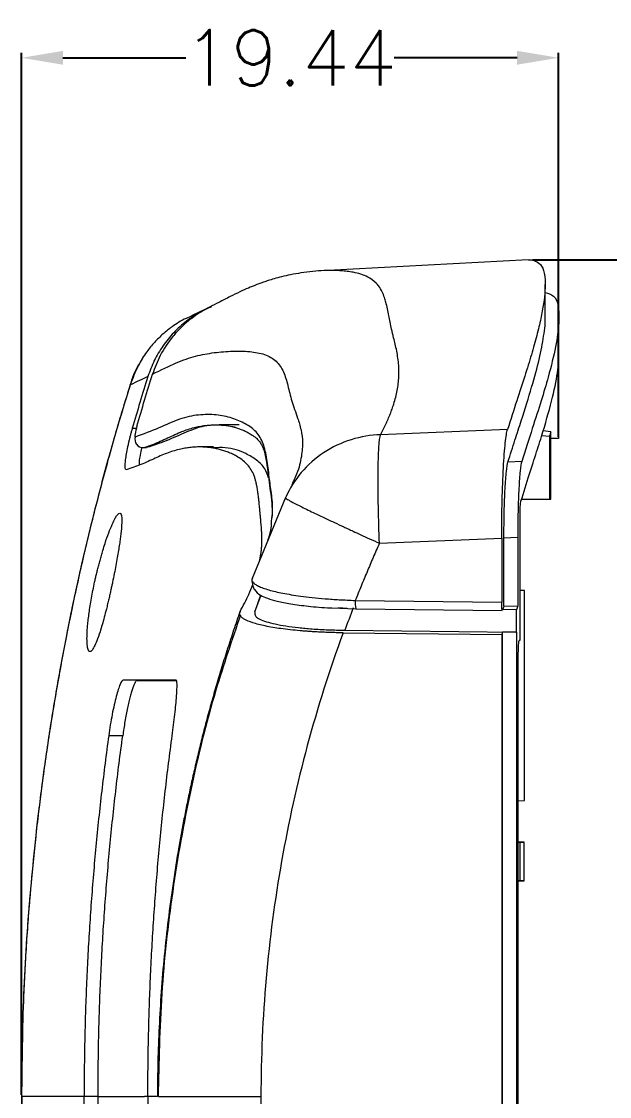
# Model space of a CAD drawing. Header units: inches. Extents: x 2021 to 3023, y 1089 to 1338.
# Drawn here: x 2209.61 to 2230.89, y 1238.54 to 1277.42 of the extents above; entities that cross this region are included whole.
import ezdxf

# ---------------------------------------------------------------- set-up
doc = ezdxf.new("R2010")
doc.units = ezdxf.units.IN
doc.styles.get("Standard").update_dxf_attribs({"font": 'txt', "bigfont": 'gbcbig.shx'})
doc.dimstyles.new('2', dxfattribs={"dimtxt": 2, "dimasz": 1.5, "dimexe": 0.18, "dimexo": 0.0625, "dimgap": 0.1, "dimtad": 0, "dimzin": 9, "dimdsep": 46, "dimtxsty": 'Standard', "dimcen": 0.5, "dimclrd": 3, "dimclre": 3, "dimadec": 0, "dimazin": 2, "dimtfac": 1, "dimtofl": 0, "dimtmove": 0, "dimatfit": 3, "dimfxl": 1, "dimtolj": 1, "dimtzin": 0, "dimarcsym": 0})

# ---------------------------------------------------------------- blocks, each defined once
blk = doc.blocks.new('*D107')
at = {"color": 3, "lineweight": -2}
for p, q in [((2228.104, 1268.799), (2235.03, 1268.799)), ((2234.85, 1267.299), (2234.85, 1242.472)), ((2234.85, 1209.779), (2234.85, 1234.606)), ((2228.017, 1208.279), (2235.03, 1208.279))]:
    blk.add_line(p, q, dxfattribs=at)
at = {"color": 3}
for points in [[(2234.6, 1267.299), (2235.1, 1267.299), (2234.85, 1268.799)], [(2234.6, 1209.779), (2235.1, 1209.779), (2234.85, 1208.279)]]:
    blk.add_solid(points, dxfattribs=at)
at = {"layer": 'Defpoints', "color": 0}
for p in [(2228.042, 1268.799), (2234.85, 1268.799), (2227.954, 1208.279)]:
    blk.add_point(p, dxfattribs=at)
at = {"color": 0, "insert": (2234.85, 1238.539), "char_height": 2, "attachment_point": 5, "rotation": 90}
blk.add_mtext('\\A1;60.52', dxfattribs=at)
blk = doc.blocks.new('*D113')
at = {"color": 3, "lineweight": -2}
for p, q in [((2209.613, 1238.598), (2209.613, 1276.284)), ((2211.113, 1276.104), (2215.566, 1276.104)), ((2227.552, 1276.104), (2223.099, 1276.104)), ((2229.052, 1262.398), (2229.052, 1276.284))]:
    blk.add_line(p, q, dxfattribs=at)
at = {"color": 3}
for points in [[(2211.113, 1276.354), (2211.113, 1275.854), (2209.613, 1276.104)], [(2227.552, 1276.354), (2227.552, 1275.854), (2229.052, 1276.104)]]:
    blk.add_solid(points, dxfattribs=at)
at = {"layer": 'Defpoints', "color": 0}
for p in [(2229.052, 1276.104), (2229.052, 1262.336), (2209.613, 1238.536)]:
    blk.add_point(p, dxfattribs=at)
at = {"color": 0, "insert": (2219.332, 1276.104), "char_height": 2, "attachment_point": 5}
blk.add_mtext('\\A1;19.44', dxfattribs=at)

msp = doc.modelspace()

# ---------------------------------------------------------------- linework, layer by layer
at = {"color": 7, "linetype": 'Continuous', "lineweight": 15}
for p, q in [((2227.954, 1268.792), (2220.716, 1268.413)), ((2228.566, 1266.716), (2228.566, 1267.91)), ((2216.247, 1266.997), (2215.792, 1266.781)), ((2229.066, 1265.404), (2229.066, 1266.713)), ((2228.999, 1264.705), (2229.052, 1264.701)), ((2229.052, 1264.701), (2229.052, 1262.336)), ((2213.543, 1264.277), (2213.482, 1264.077)), ((2213.489, 1264.084), (2213.497, 1264.091)), ((2217.486, 1262.828), (2216.762, 1262.828)), ((2227.204, 1262.66), (2222.604, 1262.47)), ((2228.77, 1262.581), (2228.492, 1262.606)), ((2228.77, 1260.136), (2228.77, 1262.581)), ((2228.442, 1262.444), (2228.728, 1262.419)), ((2228.728, 1262.419), (2228.728, 1260.136)), ((2229.052, 1262.336), (2228.77, 1262.333)), ((2213.997, 1262.003), (2214.139, 1262.003)), ((2216.564, 1262.028), (2216.063, 1262.028)), ((2213.405, 1261.204), (2213.399, 1261.208)), ((2219.424, 1260.731), (2219.417, 1260.717)), ((2219.173, 1260.204), (2217.964, 1257.273)), ((2228.728, 1260.136), (2227.706, 1260.127)), ((2227.706, 1260.126), (2228.77, 1260.136)), ((2228.77, 1260.136), (2228.728, 1260.136)), ((2227.658, 1255.036), (2227.658, 1259.482)), ((2222.569, 1258.547), (2226.993, 1258.731)), ((2226.993, 1258.731), (2226.993, 1256.416)), ((2227.073, 1256.278), (2227.073, 1258.731)), ((2227.572, 1258.752), (2227.572, 1256.273)), ((2218.272, 1256.663), (2218.047, 1256.055)), ((2227.816, 1256.836), (2227.658, 1256.837)), ((2227.816, 1253.036), (2227.816, 1256.836)), ((2221.695, 1256.477), (2226.993, 1256.416)), ((2227.073, 1256.278), (2227.572, 1256.273)), ((2220.841, 1256.207), (2221.708, 1256.179)), ((2221.708, 1256.179), (2221.709, 1256.178)), ((2221.709, 1256.178), (2227.012, 1256.118)), ((2227.526, 1256.143), (2227.027, 1256.148)), ((2227.526, 1255.329), (2227.526, 1256.143)), ((2221.251, 1255.307), (2226.993, 1255.242)), ((2221.315, 1255.4), (2227.508, 1255.329)), ((2226.993, 1255.242), (2226.993, 1221.829)), ((2227.025, 1221.742), (2227.025, 1255.329)), ((2227.508, 1255.329), (2227.025, 1255.329)), ((2227.508, 1255.329), (2227.526, 1255.329)), ((2227.526, 1255.329), (2227.526, 1221.742)), ((2227.632, 1255.036), (2227.658, 1255.036)), ((2227.593, 1222.636), (2227.593, 1254.435)), ((2213.799, 1253.586), (2213.291, 1253.594)), ((2227.816, 1249.236), (2227.816, 1253.036)), ((2213.278, 1251.586), (2212.769, 1251.586)), ((2227.593, 1249.234), (2227.816, 1249.236)), ((2227.8, 1247.736), (2227.593, 1247.737)), ((2227.593, 1247.736), (2227.658, 1247.736)), ((2227.658, 1247.736), (2227.8, 1247.736)), ((2227.658, 1246.336), (2227.658, 1247.736)), ((2227.8, 1246.336), (2227.8, 1247.736)), ((2227.593, 1246.334), (2227.8, 1246.336)), ((2227.658, 1246.336), (2227.593, 1246.335)), ((2227.8, 1246.336), (2227.658, 1246.336)), ((2212.384, 1238.536), (2211.879, 1238.536))]:
    msp.add_line(p, q, dxfattribs=at)
at = {"color": 8, "linetype": 'Continuous', "lineweight": 15}
for p, q in [((2213.622, 1262.703), (2213.771, 1262.703)), ((2214.016, 1262.004), (2214.142, 1262.004)), ((2227.717, 1261.502), (2227.221, 1261.482)), ((2227.572, 1258.752), (2227.073, 1258.731)), ((2218.268, 1256.665), (2218.053, 1256.074)), ((2209.624, 1238.536), (2209.614, 1238.536)), ((2214.187, 1238.536), (2214.063, 1238.536)), ((2214.534, 1238.536), (2214.187, 1238.536))]:
    msp.add_line(p, q, dxfattribs=at)
at = {"color": 7, "linetype": 'Continuous', "lineweight": 15, "flags": 128}
for points in [[(2214.356, 1264.662), (2214.356, 1264.662), (2214.357, 1264.662)], [(2213.543, 1264.277), (2213.544, 1264.278), (2213.554, 1264.279)]]:
    msp.add_lwpolyline(points, dxfattribs=at)
at = {"color": 8, "linetype": 'Continuous', "lineweight": 15, "flags": 128}
msp.add_lwpolyline([(2213.792, 1262.786), (2213.791, 1262.786), (2213.792, 1262.786)], dxfattribs=at)
at = {"color": 7, "linetype": 'Continuous', "lineweight": 15}
for centre, radius, start, end in [((2214.019, 1262.305), 0.301, 164.5716, 269.3686), ((2222.656, 1258.633), 3.821, 123.521, 155.9826)]:
    msp.add_arc(centre, radius, start, end, dxfattribs=at)
at = {"color": 8, "linetype": 'Continuous', "lineweight": 15}
for centre, radius, start, end in [((2218.243, 1257.191), 0.293, 159.722, 205.4943), ((2223.023, 1256.384), 1.331, 176.0252, 188.8843)]:
    msp.add_arc(centre, radius, start, end, dxfattribs=at)
at = {"color": 7, "linetype": 'Continuous', "lineweight": 15}
for points, knots in [([(2227.954, 1268.79), (2227.962, 1268.792), (2228.109, 1268.816), (2228.293, 1268.726), (2228.498, 1268.53), (2228.571, 1268.155), (2228.566, 1267.694), (2228.514, 1267.221), (2228.415, 1266.682), (2228.269, 1266.068), (2228.075, 1265.38), (2227.833, 1264.6), (2227.547, 1263.725), (2227.318, 1263.015), (2227.204, 1262.66)], [0, 0, 0, 0, 0.0066417, 0.1263517, 0.2462991, 0.3662431, 0.4452407, 0.5242389, 0.6033126, 0.682386, 0.761724, 0.8410609, 0.9205323, 1, 1, 1, 1]), ([(2220.563, 1268.405), (2220.428, 1268.398), (2220.151, 1268.381), (2219.745, 1268.328), (2219.366, 1268.262), (2219.042, 1268.189), (2218.773, 1268.116), (2218.556, 1268.051), (2218.383, 1267.993), (2218.233, 1267.94), (2218.047, 1267.869), (2217.805, 1267.77), (2217.499, 1267.632), (2217.149, 1267.461), (2216.795, 1267.278), (2216.532, 1267.143), (2216.419, 1267.085)], [0, 0, 0, 0, 0.087044, 0.179938, 0.261684, 0.332295, 0.39176, 0.439305, 0.476085, 0.506692, 0.541085, 0.614198, 0.700935, 0.801277, 0.915186, 1, 1, 1, 1]), ([(2220.716, 1268.413), (2220.698, 1268.412), (2220.664, 1268.411), (2220.613, 1268.41), (2220.58, 1268.408), (2220.564, 1268.407), (2220.563, 1268.407)], [0, 0, 0, 0, 0.352468, 0.681557, 0.9786, 1, 1, 1, 1]), ([(2228.566, 1267.611), (2228.676, 1267.581), (2228.899, 1267.52), (2229.056, 1267.175), (2229.083, 1266.547), (2228.963, 1265.681), (2228.728, 1264.714), (2228.428, 1263.714), (2228.112, 1262.733), (2227.849, 1261.912), (2227.717, 1261.502)], [0, 0, 0, 0, 0.137602, 0.280269, 0.422937, 0.566939, 0.71094, 0.807297, 0.903662, 1, 1, 1, 1]), ([(2215.797, 1266.771), (2215.72, 1266.741), (2215.461, 1266.64), (2215.106, 1266.413), (2214.728, 1266.118), (2214.42, 1265.815), (2214.11, 1265.434), (2213.792, 1264.931), (2213.639, 1264.511), (2213.554, 1264.279)], [0, 0, 0, 0, 0.071796, 0.242297, 0.363564, 0.48837, 0.615922, 0.788074, 1, 1, 1, 1]), ([(2216.489, 1267.097), (2216.359, 1267.042), (2216.038, 1266.904), (2215.576, 1266.588), (2215.111, 1266.173), (2214.72, 1265.69), (2214.399, 1265.158), (2214.259, 1264.772), (2214.189, 1264.579)], [0, 0, 0, 0, 0.1206515, 0.2974284, 0.47366, 0.65033, 0.8252617, 1, 1, 1, 1]), ([(2216.42, 1267.084), (2216.321, 1267.032), (2216.119, 1266.924), (2215.843, 1266.738), (2215.598, 1266.544), (2215.395, 1266.358), (2215.231, 1266.187), (2214.956, 1265.869), (2214.622, 1265.379), (2214.441, 1264.891), (2214.356, 1264.662)], [0, 0, 0, 0, 0.102844, 0.209843, 0.30555, 0.389709, 0.462236, 0.523161, 0.775937, 1, 1, 1, 1]), ([(2215.865, 1266.799), (2215.837, 1266.79), (2215.791, 1266.777), (2215.749, 1266.753), (2215.733, 1266.745)], [0, 0, 0, 0, 0.6195697, 1, 1, 1, 1]), ([(2227.218, 1261.482), (2227.304, 1261.751), (2227.477, 1262.29), (2227.779, 1263.221), (2228.094, 1264.218), (2228.368, 1265.229), (2228.521, 1266.047), (2228.584, 1266.551), (2228.566, 1266.713), (2228.566, 1266.715)], [0, 0, 0, 0, 0.09978, 0.199563, 0.399396, 0.59897, 0.798547, 0.998575, 1, 1, 1, 1]), ([(2213.983, 1265.203), (2213.936, 1265.135), (2213.733, 1264.846), (2213.62, 1264.508), (2213.534, 1264.249)], [0, 0, 0, 0, 0.234951, 1, 1, 1, 1]), ([(2227.689, 1260.071), (2227.792, 1260.396), (2227.998, 1261.046), (2228.261, 1261.863), (2228.568, 1262.835), (2228.851, 1263.858), (2229.043, 1264.8), (2229.049, 1265.222), (2229.052, 1265.404)], [0, 0, 0, 0, 0.117304, 0.234629, 0.351958, 0.586911, 0.821518, 1, 1, 1, 1]), ([(2214.189, 1264.579), (2214.092, 1264.267), (2213.898, 1263.643), (2213.714, 1263.017), (2213.622, 1262.703)], [0, 0, 0, 0, 0.500114, 1, 1, 1, 1]), ([(2213.486, 1264.084), (2213.311, 1263.511), (2212.922, 1262.233), (2212.356, 1260.153), (2211.771, 1257.769), (2211.208, 1255.125), (2210.69, 1252.241), (2210.242, 1249.118), (2209.893, 1245.76), (2209.656, 1242.205), (2209.628, 1239.768), (2209.614, 1238.536)], [0, 0, 0, 0, 0.069387, 0.154533, 0.249202, 0.353393, 0.467105, 0.588055, 0.718189, 0.857506, 1, 1, 1, 1]), ([(2209.624, 1238.536), (2209.625, 1238.848), (2209.627, 1239.474), (2209.643, 1240.416), (2209.669, 1241.363), (2209.705, 1242.314), (2209.752, 1243.27), (2209.81, 1244.229), (2209.88, 1245.193), (2209.96, 1246.161), (2210.052, 1247.133), (2210.155, 1248.108), (2210.27, 1249.087), (2210.397, 1250.07), (2210.536, 1251.056), (2210.687, 1252.045), (2210.85, 1253.036), (2211.026, 1254.031), (2211.214, 1255.028), (2211.415, 1256.028), (2211.629, 1257.03), (2211.855, 1258.034), (2212.095, 1259.04), (2212.348, 1260.048), (2212.615, 1261.057), (2212.895, 1262.068), (2213.187, 1263.08), (2213.394, 1263.753), (2213.497, 1264.091)], [0, 0, 0, 0, 0.036124, 0.072434, 0.108932, 0.145616, 0.182486, 0.219544, 0.256789, 0.29422, 0.331839, 0.369645, 0.407639, 0.445819, 0.484187, 0.522742, 0.561485, 0.600414, 0.639531, 0.678835, 0.718326, 0.758004, 0.797869, 0.837922, 0.878161, 0.918587, 0.9592, 1, 1, 1, 1]), ([(2213.622, 1262.703), (2213.611, 1262.662), (2213.587, 1262.58), (2213.554, 1262.459), (2213.523, 1262.339), (2213.494, 1262.222), (2213.455, 1262.051), (2213.411, 1261.838), (2213.373, 1261.609), (2213.354, 1261.423), (2213.353, 1261.313), (2213.361, 1261.251), (2213.368, 1261.232), (2213.372, 1261.222)], [0, 0, 0, 0, 0.060053, 0.11923, 0.177918, 0.236513, 0.295415, 0.439417, 0.581203, 0.720607, 0.860761, 0.930633, 1, 1, 1, 1]), ([(2213.792, 1262.786), (2213.762, 1262.68), (2213.737, 1262.574), (2213.713, 1262.423), (2213.715, 1262.381), (2213.729, 1262.385)], [0, 0, 0, 0, 0.5, 0.5, 1, 1, 1, 1]), ([(2217.029, 1262.799), (2216.792, 1262.815), (2216.363, 1262.845), (2215.662, 1262.617), (2214.967, 1262.283), (2214.417, 1262.097), (2214.142, 1262.004)], [0, 0, 0, 0, 0.291194, 0.52744, 0.763731, 1, 1, 1, 1]), ([(2216.27, 1262.805), (2216.278, 1262.806), (2216.301, 1262.809), (2216.34, 1262.813), (2216.385, 1262.817), (2216.434, 1262.821), (2216.593, 1262.831), (2216.85, 1262.828), (2217.133, 1262.793), (2217.291, 1262.757), (2217.345, 1262.744)], [0, 0, 0, 0, 0.020026, 0.059814, 0.099131, 0.137975, 0.188693, 0.517231, 0.834373, 1, 1, 1, 1]), ([(2217.258, 1262.752), (2217.291, 1262.746), (2217.375, 1262.729), (2217.5, 1262.686), (2217.639, 1262.633), (2217.771, 1262.572), (2217.877, 1262.514), (2217.958, 1262.463), (2218.013, 1262.425), (2218.061, 1262.389), (2218.107, 1262.35), (2218.158, 1262.301), (2218.21, 1262.244), (2218.256, 1262.181), (2218.293, 1262.119), (2218.321, 1262.064), (2218.343, 1262.013), (2218.367, 1261.954), (2218.393, 1261.875), (2218.421, 1261.773), (2218.448, 1261.656), (2218.472, 1261.532), (2218.493, 1261.405), (2218.512, 1261.275), (2218.555, 1260.943), (2218.612, 1260.48), (2218.688, 1259.906), (2218.681, 1259.603), (2218.678, 1259.462)], [0, 0, 0, 0, 0.025188, 0.066165, 0.108603, 0.152963, 0.198368, 0.22511, 0.248054, 0.267409, 0.289268, 0.316443, 0.348934, 0.381371, 0.409262, 0.432427, 0.451032, 0.470428, 0.497081, 0.528254, 0.56159, 0.593928, 0.625251, 0.655559, 0.685153, 0.847796, 0.92923, 1, 1, 1, 1]), ([(2226.993, 1258.731), (2226.993, 1259.195), (2226.999, 1259.646), (2227.02, 1260.519), (2227.035, 1260.918), (2227.064, 1261.454), (2227.075, 1261.618), (2227.097, 1261.916), (2227.109, 1262.052), (2227.148, 1262.407), (2227.175, 1262.571), (2227.204, 1262.66)], [0, 0, 0, 0, 0.25, 0.25, 0.5, 0.5, 0.625, 0.625, 0.75, 0.75, 1, 1, 1, 1]), ([(2222.604, 1262.47), (2222.252, 1262.459), (2221.891, 1262.4), (2221.191, 1262.182), (2220.852, 1262.021), (2220.546, 1261.818)], [0, 0, 0, 0, 0.5, 0.5, 1, 1, 1, 1]), ([(2222.569, 1258.547), (2222.552, 1258.971), (2222.537, 1259.42), (2222.519, 1260.295), (2222.516, 1260.719), (2222.523, 1261.457), (2222.533, 1261.77), (2222.562, 1262.235), (2222.582, 1262.389), (2222.604, 1262.47)], [0, 0, 0, 0, 0.25, 0.25, 0.5, 0.5, 0.75, 0.75, 1, 1, 1, 1]), ([(2218.241, 1257.944), (2218.259, 1258.039), (2218.287, 1258.181), (2218.302, 1258.36), (2218.31, 1258.495), (2218.314, 1258.632), (2218.314, 1258.774), (2218.309, 1258.916), (2218.302, 1259.04), (2218.294, 1259.148), (2218.286, 1259.247), (2218.275, 1259.36), (2218.266, 1259.453), (2218.26, 1259.522), (2218.256, 1259.564), (2218.252, 1259.603), (2218.249, 1259.64), (2218.245, 1259.674), (2218.242, 1259.705), (2218.239, 1259.737), (2218.233, 1259.803), (2218.225, 1259.893), (2218.215, 1259.997), (2218.208, 1260.069), (2218.203, 1260.114), (2218.2, 1260.14), (2218.198, 1260.162), (2218.195, 1260.185), (2218.19, 1260.229), (2218.182, 1260.294), (2218.171, 1260.377), (2218.159, 1260.461), (2218.141, 1260.567), (2218.118, 1260.685), (2218.087, 1260.81), (2218.051, 1260.933), (2217.993, 1261.086), (2217.902, 1261.257), (2217.764, 1261.425), (2217.594, 1261.571), (2217.418, 1261.683), (2217.248, 1261.771), (2217.095, 1261.837), (2216.939, 1261.893), (2216.784, 1261.939), (2216.633, 1261.974), (2216.478, 1262), (2216.311, 1262.02), (2216.132, 1262.029), (2215.944, 1262.028), (2215.756, 1262.014), (2215.568, 1261.99), (2215.295, 1261.938), (2214.931, 1261.833), (2214.456, 1261.628), (2213.955, 1261.385), (2213.585, 1261.263), (2213.405, 1261.204)], [0, 0, 0, 0, 0.024569, 0.037033, 0.049283, 0.062252, 0.07594, 0.090347, 0.104631, 0.113416, 0.123845, 0.135918, 0.149347, 0.154308, 0.158994, 0.163408, 0.167549, 0.171416, 0.17501, 0.17833, 0.182671, 0.197862, 0.210487, 0.220546, 0.224398, 0.22768, 0.230391, 0.232532, 0.236648, 0.247562, 0.257861, 0.269836, 0.281762, 0.302103, 0.32122, 0.339112, 0.360947, 0.399676, 0.436918, 0.474175, 0.514078, 0.54014, 0.565815, 0.591697, 0.614669, 0.636487, 0.658463, 0.680596, 0.705127, 0.729849, 0.753017, 0.77547, 0.798431, 0.850436, 0.900843, 0.951695, 1, 1, 1, 1]), ([(2213.883, 1261.372), (2213.882, 1261.405), (2213.88, 1261.502), (2213.914, 1261.74), (2213.961, 1261.954), (2213.977, 1262.025)], [0, 0, 0, 0, 0.2538014, 0.752586, 1, 1, 1, 1]), ([(2218.558, 1260.916), (2218.516, 1261.027), (2218.418, 1261.285), (2218.135, 1261.565), (2217.671, 1261.832), (2217.151, 1262.024), (2216.708, 1262.003), (2216.564, 1261.996)], [0, 0, 0, 0, 0.151997, 0.352001, 0.551989, 0.854618, 1, 1, 1, 1]), ([(2227.073, 1258.731), (2227.073, 1259.056), (2227.077, 1259.372), (2227.091, 1259.983), (2227.102, 1260.262), (2227.128, 1260.763), (2227.144, 1260.973), (2227.179, 1261.304), (2227.198, 1261.419), (2227.218, 1261.482)], [0, 0, 0, 0, 0.25, 0.25, 0.5, 0.5, 0.75, 0.75, 1, 1, 1, 1]), ([(2227.717, 1261.502), (2227.697, 1261.44), (2227.678, 1261.325), (2227.643, 1260.992), (2227.627, 1260.782), (2227.601, 1260.281), (2227.59, 1260), (2227.576, 1259.391), (2227.572, 1259.077), (2227.572, 1258.752)], [0, 0, 0, 0, 0.25, 0.25, 0.5, 0.5, 0.75, 0.75, 1, 1, 1, 1]), ([(2219.434, 1260.726), (2219.425, 1260.704), (2219.405, 1260.66), (2219.374, 1260.596), (2219.359, 1260.563)], [0, 0, 0, 0, 0.4907337, 1, 1, 1, 1]), ([(2219.166, 1260.188), (2219.165, 1260.187), (2219.163, 1260.184), (2219.17, 1260.176), (2219.183, 1260.165), (2219.212, 1260.146), (2219.268, 1260.113), (2219.399, 1260.04), (2219.651, 1259.909), (2220.084, 1259.698), (2220.545, 1259.479), (2220.948, 1259.29), (2221.213, 1259.167), (2221.44, 1259.062), (2221.644, 1258.968), (2221.9, 1258.85), (2222.219, 1258.705), (2222.448, 1258.602), (2222.569, 1258.547)], [0, 0, 0, 0, 0.029481, 0.058593, 0.087653, 0.116983, 0.178167, 0.240614, 0.36231, 0.499925, 0.630875, 0.69242, 0.759396, 0.791448, 0.825091, 0.87665, 0.934953, 1, 1, 1, 1]), ([(2219.307, 1260.46), (2219.288, 1260.43), (2219.233, 1260.343), (2219.197, 1260.247), (2219.173, 1260.183)], [0, 0, 0, 0, 0.337863, 1, 1, 1, 1]), ([(2227.658, 1259.482), (2227.658, 1259.621), (2227.661, 1259.756), (2227.672, 1259.97), (2227.68, 1260.043), (2227.689, 1260.071)], [0, 0, 0, 0, 0.5, 0.5, 1, 1, 1, 1]), ([(2212.259, 1257.136), (2212.27, 1257.183), (2212.292, 1257.282), (2212.328, 1257.433), (2212.367, 1257.593), (2212.409, 1257.758), (2212.455, 1257.93), (2212.505, 1258.106), (2212.566, 1258.313), (2212.655, 1258.598), (2212.815, 1259.054), (2213.018, 1259.512), (2213.161, 1259.668), (2213.224, 1259.597), (2213.246, 1259.453), (2213.242, 1259.223), (2213.219, 1258.963), (2213.189, 1258.718), (2213.159, 1258.511), (2213.123, 1258.279), (2213.079, 1258.023), (2213.029, 1257.744), (2212.972, 1257.446), (2212.93, 1257.24), (2212.908, 1257.136)], [0, 0, 0, 0, 0.018406, 0.037992, 0.058759, 0.080706, 0.103835, 0.128145, 0.153971, 0.192869, 0.256899, 0.38421, 0.507618, 0.569148, 0.629208, 0.689594, 0.751184, 0.782082, 0.814504, 0.848469, 0.883988, 0.921076, 0.959744, 1, 1, 1, 1]), ([(2218.533, 1258.653), (2218.573, 1258.772), (2218.655, 1259.022), (2218.663, 1259.233), (2218.667, 1259.343)], [0, 0, 0, 0, 0.476947, 1, 1, 1, 1]), ([(2222.569, 1258.547), (2222.493, 1258.376), (2222.341, 1258.034), (2222.12, 1257.517), (2221.904, 1256.999), (2221.765, 1256.651), (2221.695, 1256.477)], [0, 0, 0, 0, 0.250012, 0.499993, 0.749978, 1, 1, 1, 1]), ([(2212.908, 1257.136), (2212.899, 1257.091), (2212.879, 1256.997), (2212.847, 1256.851), (2212.811, 1256.693), (2212.772, 1256.524), (2212.73, 1256.346), (2212.65, 1256.021), (2212.557, 1255.673), (2212.44, 1255.294), (2212.344, 1255.016), (2212.243, 1254.787), (2212.157, 1254.653), (2212.08, 1254.61), (2212.022, 1254.677), (2211.989, 1254.854), (2211.981, 1255.092), (2211.988, 1255.332), (2212.007, 1255.569), (2212.029, 1255.788), (2212.06, 1256.028), (2212.098, 1256.285), (2212.144, 1256.558), (2212.197, 1256.844), (2212.239, 1257.038), (2212.259, 1257.136)], [0, 0, 0, 0, 0.017183, 0.036026, 0.056529, 0.078694, 0.10252, 0.128009, 0.212442, 0.255727, 0.323316, 0.383135, 0.447253, 0.507776, 0.579682, 0.647658, 0.700622, 0.752532, 0.785694, 0.81955, 0.854122, 0.889434, 0.925505, 0.962355, 1, 1, 1, 1]), ([(2217.524, 1256.078), (2217.637, 1256.288), (2217.823, 1256.633), (2217.937, 1256.933), (2217.982, 1257.051)], [0, 0, 0, 0, 0.6089084, 1, 1, 1, 1]), ([(2217.967, 1257.272), (2217.953, 1257.241), (2217.936, 1257.201), (2217.978, 1257.16), (2217.988, 1257.151)], [0, 0, 0, 0, 0.765884, 1, 1, 1, 1]), ([(2217.979, 1257.16), (2217.977, 1257.11), (2217.971, 1257.007), (2218.061, 1256.811), (2218.265, 1256.649), (2218.515, 1256.548), (2218.871, 1256.444), (2219.362, 1256.347), (2220.009, 1256.266), (2220.524, 1256.217), (2220.823, 1256.208), (2220.841, 1256.207)], [0, 0, 0, 0, 0.051906, 0.105985, 0.216994, 0.335778, 0.471144, 0.624873, 0.796949, 0.987448, 1, 1, 1, 1]), ([(2227.012, 1256.12), (2227.011, 1256.12), (2227.009, 1256.119), (2227.004, 1256.149), (2226.998, 1256.209), (2226.995, 1256.296), (2226.993, 1256.369), (2226.993, 1256.41), (2226.993, 1256.416)], [0, 0, 0, 0, 0.039282, 0.268001, 0.496734, 0.725489, 0.95425, 1, 1, 1, 1]), ([(2217.524, 1256.078), (2217.446, 1255.853), (2217.291, 1255.406), (2217.072, 1254.739), (2216.865, 1254.081), (2216.671, 1253.434), (2216.489, 1252.797), (2216.317, 1252.171), (2216.157, 1251.555), (2216.008, 1250.95), (2215.868, 1250.357), (2215.739, 1249.775), (2215.618, 1249.205), (2215.507, 1248.646), (2215.403, 1248.099), (2215.261, 1247.298), (2215.092, 1246.241), (2214.916, 1244.927), (2214.774, 1243.624), (2214.665, 1242.332), (2214.59, 1241.054), (2214.543, 1239.79), (2214.537, 1238.952), (2214.534, 1238.536)], [0, 0, 0, 0, 0.040038, 0.079333, 0.117885, 0.155694, 0.19276, 0.229082, 0.264661, 0.299497, 0.333589, 0.366937, 0.399541, 0.431402, 0.462518, 0.492891, 0.567915, 0.642077, 0.715378, 0.787821, 0.859406, 0.930133, 1, 1, 1, 1]), ([(2217.54, 1255.944), (2217.23, 1255.042), (2216.518, 1252.966), (2215.699, 1249.626), (2215.043, 1245.962), (2214.636, 1242.258), (2214.586, 1239.776), (2214.56, 1238.536)], [0, 0, 0, 0, 0.161186, 0.37089, 0.580594, 0.790291, 1, 1, 1, 1]), ([(2221.251, 1255.307), (2221.184, 1255.308), (2221.053, 1255.31), (2220.86, 1255.315), (2220.672, 1255.321), (2220.491, 1255.329), (2220.317, 1255.337), (2220.15, 1255.347), (2219.991, 1255.357), (2219.841, 1255.368), (2219.498, 1255.396), (2218.996, 1255.452), (2218.415, 1255.55), (2217.963, 1255.667), (2217.706, 1255.775), (2217.577, 1255.866), (2217.519, 1255.935), (2217.496, 1256.006), (2217.515, 1256.054), (2217.524, 1256.078)], [0, 0, 0, 0, 0.031632, 0.062614, 0.092878, 0.122359, 0.150996, 0.178732, 0.205513, 0.231291, 0.256023, 0.384774, 0.508114, 0.631168, 0.754466, 0.813442, 0.874272, 0.936589, 1, 1, 1, 1]), ([(2218.058, 1256.051), (2218.052, 1256.001), (2218.043, 1255.917), (2218.227, 1255.801), (2218.464, 1255.708), (2218.787, 1255.624), (2219.176, 1255.552), (2219.628, 1255.492), (2220.142, 1255.445), (2220.709, 1255.412), (2221.113, 1255.404), (2221.315, 1255.4)], [0, 0, 0, 0, 0.152364, 0.25755, 0.36273, 0.465024, 0.567334, 0.670614, 0.773922, 0.886942, 1, 1, 1, 1]), ([(2221.403, 1256.189), (2221.333, 1256.19), (2221.216, 1256.192), (2221.103, 1256.198), (2221.057, 1256.2)], [0, 0, 0, 0, 0.596081, 1, 1, 1, 1]), ([(2221.251, 1255.307), (2220.27, 1252.628), (2219.525, 1249.862), (2218.53, 1244.243), (2218.279, 1241.389), (2218.279, 1238.536)], [0, 0, 0, 0, 0.5, 0.5, 1, 1, 1, 1]), ([(2227.593, 1254.435), (2227.593, 1254.594), (2227.597, 1254.749), (2227.612, 1254.97), (2227.622, 1255.036), (2227.632, 1255.036)], [0, 0, 0, 0, 0.5, 0.5, 1, 1, 1, 1]), ([(2213.291, 1253.594), (2213.263, 1253.594), (2213.226, 1253.544), (2213.139, 1253.341), (2213.091, 1253.192), (2212.993, 1252.822), (2212.942, 1252.6), (2212.847, 1252.107), (2212.804, 1251.844), (2212.769, 1251.586)], [0, 0, 0, 0, 0.25, 0.25, 0.5, 0.5, 0.75, 0.75, 1, 1, 1, 1]), ([(2213.799, 1253.586), (2213.78, 1253.586), (2213.746, 1253.553), (2213.691, 1253.44), (2213.646, 1253.322), (2213.599, 1253.177), (2213.55, 1253.005), (2213.501, 1252.808), (2213.452, 1252.591), (2213.403, 1252.352), (2213.341, 1252.016), (2213.301, 1251.757), (2213.278, 1251.586)], [0, 0, 0, 0, 0.1666655, 0.2499983, 0.333331, 0.4166638, 0.4999965, 0.5833293, 0.6666621, 0.7499948, 0.8333276, 0.9999931, 0.9999931, 0.9999931, 0.9999931]), ([(2215.207, 1253.594), (2215.13, 1253.594), (2214.98, 1253.594), (2214.752, 1253.594), (2214.531, 1253.594), (2214.281, 1253.594), (2213.992, 1253.594), (2213.654, 1253.594), (2213.411, 1253.594), (2213.291, 1253.594)], [0, 0, 0, 0, 0.141051, 0.273673, 0.398144, 0.514723, 0.680294, 0.842037, 1, 1, 1, 1]), ([(2213.799, 1253.586), (2213.919, 1253.586), (2214.161, 1253.586), (2214.498, 1253.586), (2214.814, 1253.586), (2215.05, 1253.586), (2215.176, 1253.586), (2215.209, 1253.586)], [0, 0, 0, 0, 0.224777, 0.454727, 0.689908, 0.917573, 1, 1, 1, 1]), ([(2215.066, 1251.586), (2215.101, 1251.846), (2215.134, 1252.11), (2215.19, 1252.602), (2215.211, 1252.823), (2215.239, 1253.192), (2215.245, 1253.34), (2215.239, 1253.544), (2215.227, 1253.594), (2215.207, 1253.594)], [0, 0, 0, 0, 0.25, 0.25, 0.5, 0.5, 0.75, 0.75, 1, 1, 1, 1]), ([(2212.769, 1251.586), (2212.724, 1251.252), (2212.635, 1250.586), (2212.514, 1249.585), (2212.404, 1248.583), (2212.304, 1247.58), (2212.214, 1246.576), (2212.135, 1245.571), (2212.067, 1244.566), (2212.009, 1243.561), (2211.962, 1242.556), (2211.925, 1241.55), (2211.899, 1240.545), (2211.882, 1239.54), (2211.88, 1238.87), (2211.879, 1238.536)], [0, 0, 0, 0, 0.077072, 0.154098, 0.231095, 0.308079, 0.385066, 0.462051, 0.539018, 0.615952, 0.692837, 0.769668, 0.846462, 0.923233, 1, 1, 1, 1]), ([(2212.384, 1238.536), (2212.385, 1238.87), (2212.387, 1239.54), (2212.404, 1240.545), (2212.43, 1241.55), (2212.467, 1242.556), (2212.515, 1243.561), (2212.573, 1244.566), (2212.642, 1245.571), (2212.721, 1246.576), (2212.811, 1247.58), (2212.911, 1248.583), (2213.022, 1249.585), (2213.143, 1250.586), (2213.233, 1251.252), (2213.278, 1251.586)], [0, 0, 0, 0, 0.0767651, 0.1535352, 0.230327, 0.307157, 0.3840405, 0.4609736, 0.5379405, 0.6149254, 0.6919123, 0.7688976, 0.8458963, 0.9229249, 1, 1, 1, 1]), ([(2214.187, 1238.536), (2214.188, 1238.871), (2214.19, 1239.542), (2214.206, 1240.549), (2214.232, 1241.555), (2214.269, 1242.561), (2214.315, 1243.567), (2214.373, 1244.573), (2214.44, 1245.578), (2214.518, 1246.582), (2214.607, 1247.585), (2214.705, 1248.587), (2214.815, 1249.588), (2214.934, 1250.588), (2215.022, 1251.253), (2215.066, 1251.586)], [0, 0, 0, 0, 0.076924, 0.153827, 0.230726, 0.307636, 0.384573, 0.461532, 0.538498, 0.615456, 0.69239, 0.769296, 0.846189, 0.923085, 1, 1, 1, 1]), ([(2209.613, 1238.536), (2209.616, 1237.934), (2209.622, 1236.596), (2209.699, 1234.44), (2209.847, 1231.989), (2210.092, 1229.297), (2210.454, 1226.389), (2210.952, 1223.274), (2211.614, 1219.963), (2212.441, 1216.499), (2213.136, 1214.166), (2213.488, 1212.987)], [0, 0, 0, 0, 0.069611, 0.154754, 0.249419, 0.353607, 0.467318, 0.588269, 0.718405, 0.857728, 1, 1, 1, 1]), ([(2211.879, 1238.536), (2211.547, 1238.536), (2211.189, 1238.536), (2210.443, 1238.536), (2210.05, 1238.536), (2209.624, 1238.536)], [0, 0, 0, 0, 0.5, 0.5, 1, 1, 1, 1]), ([(2209.624, 1238.536), (2209.625, 1238.211), (2209.627, 1237.57), (2209.644, 1236.62), (2209.669, 1235.693), (2209.704, 1234.788), (2209.747, 1233.906), (2209.797, 1233.047), (2209.855, 1232.211), (2209.919, 1231.398), (2209.988, 1230.607), (2210.063, 1229.84), (2210.141, 1229.096), (2210.267, 1227.997), (2210.455, 1226.546), (2210.727, 1224.747), (2211.033, 1222.976), (2211.371, 1221.235), (2211.74, 1219.524), (2212.137, 1217.844), (2212.563, 1216.194), (2213.012, 1214.574), (2213.336, 1213.509), (2213.497, 1212.98)], [0, 0, 0, 0, 0.037486, 0.0741054, 0.1098607, 0.1447534, 0.1787839, 0.2119522, 0.2442579, 0.2757003, 0.306279, 0.3359934, 0.3648432, 0.3928281, 0.4638672, 0.5340081, 0.6032523, 0.671602, 0.7390598, 0.805628, 0.8713077, 0.9360989, 1, 1, 1, 1]), ([(2212.769, 1225.486), (2212.724, 1225.819), (2212.635, 1226.486), (2212.514, 1227.487), (2212.404, 1228.49), (2212.304, 1229.493), (2212.214, 1230.497), (2212.135, 1231.501), (2212.067, 1232.506), (2212.009, 1233.511), (2211.962, 1234.516), (2211.925, 1235.521), (2211.899, 1236.526), (2211.882, 1237.531), (2211.88, 1238.201), (2211.879, 1238.536)], [0, 0, 0, 0, 0.07709, 0.154155, 0.231194, 0.308208, 0.385195, 0.462153, 0.539083, 0.615981, 0.692847, 0.76968, 0.846481, 0.923253, 1, 1, 1, 1]), ([(2212.384, 1238.536), (2212.501, 1238.536), (2212.67, 1238.536), (2212.828, 1238.536), (2212.879, 1238.536)], [0.79460291, 0.79460291, 0.79460291, 0.79460291, 0.81619602, 0.82685824, 0.82685824, 0.82685824, 0.82685824]), ([(2213.278, 1225.486), (2213.233, 1225.819), (2213.143, 1226.485), (2213.022, 1227.486), (2212.911, 1228.488), (2212.811, 1229.491), (2212.721, 1230.495), (2212.642, 1231.5), (2212.573, 1232.505), (2212.515, 1233.51), (2212.467, 1234.515), (2212.43, 1235.521), (2212.404, 1236.526), (2212.387, 1237.531), (2212.385, 1238.201), (2212.384, 1238.536)], [0, 0, 0, 0, 0.077075, 0.154104, 0.231102, 0.308088, 0.385075, 0.462059, 0.539026, 0.61596, 0.692843, 0.769673, 0.846465, 0.923235, 1, 1, 1, 1]), ([(2212.879, 1238.536), (2213.066, 1238.536), (2213.374, 1238.536), (2213.638, 1238.536), (2213.75, 1238.536)], [0.72489158, 0.72489158, 0.72489158, 0.72489158, 0.76378036, 0.79460291, 0.79460291, 0.79460291, 0.79460291]), ([(2213.75, 1238.536), (2213.818, 1238.536), (2213.923, 1238.536), (2214.025, 1238.536), (2214.063, 1238.536)], [0.69513681, 0.69513681, 0.69513681, 0.69513681, 0.71386526, 0.72489158, 0.72489158, 0.72489158, 0.72489158]), ([(2214.187, 1238.536), (2214.188, 1238.2), (2214.19, 1237.528), (2214.206, 1236.52), (2214.232, 1235.513), (2214.269, 1234.506), (2214.316, 1233.499), (2214.373, 1232.494), (2214.44, 1231.489), (2214.518, 1230.485), (2214.607, 1229.483), (2214.706, 1228.481), (2214.815, 1227.481), (2214.934, 1226.482), (2215.022, 1225.818), (2215.066, 1225.486)], [0, 0, 0, 0, 0.077013, 0.154008, 0.230987, 0.307955, 0.384911, 0.461855, 0.538785, 0.615701, 0.692599, 0.769479, 0.846339, 0.92318, 1, 1, 1, 1]), ([(2218.279, 1238.536), (2218.279, 1235.682), (2218.53, 1232.828), (2219.525, 1227.209), (2220.27, 1224.443), (2221.251, 1221.764)], [0, 0, 0, 0, 0.5, 0.5, 1, 1, 1, 1])]:
    msp.add_open_spline(points, degree=3, knots=knots, dxfattribs=at)
at = {"color": 8, "linetype": 'Continuous', "lineweight": 15}
for points, knots in [([(2222.604, 1262.47), (2222.638, 1262.534), (2222.706, 1262.663), (2222.798, 1262.851), (2222.882, 1263.037), (2222.959, 1263.221), (2223.028, 1263.403), (2223.125, 1263.694), (2223.225, 1264.091), (2223.279, 1264.553), (2223.273, 1265.031), (2223.199, 1265.505), (2223.09, 1265.935), (2222.991, 1266.363), (2222.906, 1266.805), (2222.828, 1267.176), (2222.745, 1267.452), (2222.666, 1267.651), (2222.564, 1267.822), (2222.398, 1268.013), (2222.118, 1268.217), (2221.747, 1268.328), (2221.407, 1268.379), (2221.178, 1268.402), (2220.948, 1268.414), (2220.788, 1268.413), (2220.716, 1268.413)], [0, 0, 0, 0, 0.013799, 0.027836, 0.04211, 0.056622, 0.071374, 0.086363, 0.1296, 0.177107, 0.22028, 0.279557, 0.338523, 0.380442, 0.451442, 0.531507, 0.563288, 0.604083, 0.652182, 0.681814, 0.756245, 0.857744, 0.893045, 0.927937, 0.967914, 1, 1, 1, 1]), ([(2214.356, 1264.662), (2214.654, 1264.809), (2215.253, 1265.105), (2215.907, 1265.326), (2216.588, 1265.451), (2217.261, 1265.504), (2217.885, 1265.49), (2218.428, 1265.396), (2218.852, 1265.154), (2219.11, 1264.761), (2219.256, 1264.256), (2219.384, 1263.69), (2219.58, 1263.164), (2219.741, 1262.655), (2219.804, 1262.179), (2219.744, 1261.621), (2219.627, 1261.146), (2219.462, 1260.808), (2219.424, 1260.731)], [0, 0, 0, 0, 0.073266, 0.147034, 0.221109, 0.295116, 0.369048, 0.442813, 0.516419, 0.588518, 0.660929, 0.733651, 0.806488, 0.85191, 0.897077, 0.942048, 0.986856, 1, 1, 1, 1]), ([(2218.667, 1259.343), (2218.681, 1259.466), (2218.725, 1259.829), (2218.657, 1260.357), (2218.57, 1260.995), (2218.499, 1261.605), (2218.377, 1262.168), (2218.13, 1262.589), (2217.729, 1262.875), (2217.241, 1263.087), (2216.668, 1263.207), (2216.029, 1263.205), (2215.34, 1263.069), (2214.611, 1262.715), (2214.023, 1262.495), (2213.729, 1262.385)], [0, 0, 0, 0, 0.033657, 0.098692, 0.163761, 0.248961, 0.334141, 0.419303, 0.502253, 0.585208, 0.668175, 0.751152, 0.834142, 0.917111, 1, 1, 1, 1]), ([(2214.016, 1262.004), (2214.109, 1262.032), (2214.299, 1262.09), (2214.571, 1262.203), (2214.84, 1262.326), (2215.106, 1262.452), (2215.351, 1262.561), (2215.584, 1262.649), (2215.799, 1262.715), (2216.006, 1262.764), (2216.152, 1262.789), (2216.239, 1262.801), (2216.262, 1262.804), (2216.27, 1262.805)], [0, 0, 0, 0, 0.10444, 0.212554, 0.324357, 0.439816, 0.558419, 0.657972, 0.768594, 0.868949, 0.963818, 0.987992, 1, 1, 1, 1]), ([(2217.988, 1257.151), (2218.008, 1257.123), (2218.046, 1257.071), (2218.182, 1256.995), (2218.349, 1256.925), (2218.624, 1256.837), (2218.97, 1256.756), (2219.374, 1256.684), (2219.729, 1256.632), (2220.138, 1256.583), (2220.606, 1256.539), (2221.128, 1256.501), (2221.499, 1256.485), (2221.695, 1256.477)], [0, 0, 0, 0, 0.087104, 0.164083, 0.241035, 0.317626, 0.463505, 0.538536, 0.614503, 0.702765, 0.795498, 0.891229, 1, 1, 1, 1]), ([(2214.57, 1238.536), (2214.607, 1238.536), (2214.691, 1238.536), (2215.01, 1238.536), (2215.486, 1238.536), (2216.096, 1238.536), (2216.794, 1238.536), (2217.53, 1238.536), (2218.034, 1238.536), (2218.279, 1238.536)], [0, 0, 0, 0, 0.122309, 0.270899, 0.422707, 0.574515, 0.723106, 0.865653, 1, 1, 1, 1])]:
    msp.add_open_spline(points, degree=3, knots=knots, dxfattribs=at)
at = {"color": 7, "linetype": 'Continuous', "lineweight": 15}
for points in [[(2214.189, 1264.579), (2213.994, 1264.482), (2213.783, 1264.381), (2213.554, 1264.279)], [(2213.792, 1262.786), (2213.973, 1263.413), (2214.161, 1264.039), (2214.356, 1264.662)], [(2229.042, 1264.776), (2229.045, 1264.752), (2229.049, 1264.727), (2229.052, 1264.701)], [(2213.554, 1264.279), (2213.535, 1264.216), (2213.515, 1264.153), (2213.497, 1264.091)], [(2228.77, 1262.581), (2228.757, 1262.528), (2228.742, 1262.474), (2228.728, 1262.419)], [(2227.073, 1256.278), (2227.055, 1256.226), (2227.036, 1256.174), (2227.017, 1256.121)], [(2227.572, 1256.273), (2227.557, 1256.229), (2227.542, 1256.186), (2227.526, 1256.143)], [(2221.621, 1256.21), (2221.517, 1255.941), (2221.415, 1255.671), (2221.315, 1255.4)], [(2227.025, 1255.329), (2227.014, 1255.3), (2227.004, 1255.271), (2226.993, 1255.242)]]:
    msp.add_open_spline(points, degree=3, dxfattribs=at)

# ---------------------------------------------------------------- dimensions: what is measured, and where the dimension line sits
dim = msp.add_linear_dim(base=(2229.052, 1276.104), p1=(2209.613, 1238.536), p2=(2229.052, 1262.336), dimstyle='2')
dim.commit()
dim.dimension.update_dxf_attribs({"geometry": '*D113', "text_midpoint": (2219.332, 1276.104)})
dim = msp.add_linear_dim(base=(2234.85, 1268.799), p1=(2227.954, 1208.279), p2=(2228.042, 1268.799), angle=90, dimstyle='2')
dim.commit()
dim.dimension.update_dxf_attribs({"geometry": '*D107', "text_midpoint": (2234.85, 1238.539)})

doc.saveas('drawing.dxf')
